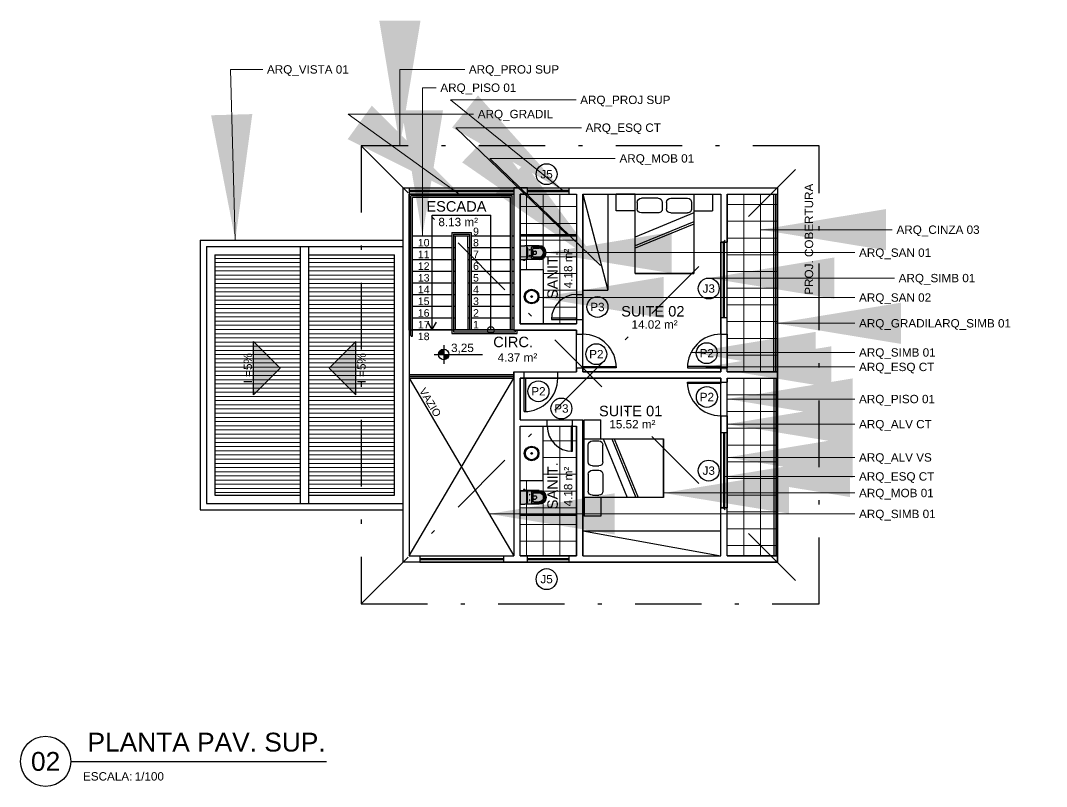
# Model space of a CAD drawing. Header units: metres. Extents: x 47789.1 to 47883.2, y 23415.6 to 23469.2.
# Drawn here: x 47789.1 to 47813.63, y 23415.6 to 23433.91 of the extents above; entities that cross this region are included whole.
import ezdxf
from ezdxf.enums import TextEntityAlignment as Align

# ---------------------------------------------------------------- set-up
doc = ezdxf.new("R2010")
doc.units = ezdxf.units.M
doc.header["$LTSCALE"] = 0.25
doc.linetypes.add('DASHDOT2', pattern=[12.7, 6.35, -3.175, 0, -3.175])
for name, color, linetype in [('0 @ 0.1', 7, 'Continuous'), ('ARQ_ALV CT', 4, 'Continuous'), ('ARQ_ALV VS', 2, 'Continuous'), ('ARQ_ESQ CT', 30, 'Continuous'), ('ARQ_GRADIL', 2, 'Continuous'), ('ARQ_METAL CT', 2, 'Continuous'), ('ARQ_MOB 01', 1, 'Continuous'), ('ARQ_PISO 01', 1, 'Continuous'), ('ARQ_PROJ SUP', 1, 'DASHDOT2'), ('ARQ_SAN 01', 1, 'Continuous'), ('ARQ_SAN 02', 2, 'Continuous'), ('ARQ_SIMB 01', 1, 'Continuous'), ('ARQ_SIMB 01 @ 0.1', 1, 'Continuous'), ('ARQ_TXT 01', 1, 'Continuous'), ('ARQ_VISTA 01', 1, 'Continuous'), ('LOUÇA', 2, 'Continuous'), ('SIMB_01', 1, 'Continuous'), ('SIMB_02', 2, 'Continuous'), ('SIMB_PREENCHIMENTO', 253, 'Continuous'), ('SIMB_TXT', 1, 'Continuous')]:
    doc.layers.add(name, color=color, linetype=linetype)
doc.layers.add('ARQ_0_AREAS', color=7, linetype='Continuous', true_color=0x5a1694, plot=False)
doc.layers.add('ARQ_0_AREAS @ 0.1', color=7, linetype='Continuous', true_color=0x5a1694, plot=False)
for name, color, linetype, lineweight in [('ARQ_CINZA 03', 252, 'Continuous', 9), ('ARQ_CINZA 04', 253, 'Continuous', 9), ('ARQ_CINZA 06', 255, 'Continuous', 9)]:
    doc.layers.add(name, color=color, linetype=linetype, lineweight=lineweight)
doc.layers.add('ARQ_COTA_AZUL', color=5, linetype='Continuous', lineweight=20, true_color=0x0000ff)
doc.styles.add('Annot_1.8mm', font='arial.ttf', dxfattribs={"height": 1.8})
doc.styles.add('Annot_2.0mm', font='arial.ttf', dxfattribs={"height": 2})
doc.styles.add('Annot_2.5mm', font='arial.ttf', dxfattribs={"height": 2.5})
doc.styles.add('cota', font='arial.ttf')
doc.styles.add('SIMB', font='arial.ttf')
doc.dimstyles.new('Info 01 - annot', dxfattribs={"dimtxt": 2, "dimasz": 3, "dimexe": 1, "dimexo": 1, "dimgap": 1, "dimtad": 1, "dimzin": 4, "dimtxsty": 'cota', "dimblk": 'DOTSMALL', "dimcen": 2, "dimdle": 1, "dimclrd": 256, "dimclre": 256, "dimclrt": 1, "dimazin": 2, "dimtfac": 0.09, "dimtix": 1, "dimtmove": 2, "dimatfit": 2, "dimfxl": 5, "dimfxlon": 1, "dimtolj": 1, "dimtzin": 4, "dimlwd": -1, "dimarcsym": 1})
pattern_1 = [(180, (95681.52085, 46854.32565), (-1e-17, -0.1), [])]
pattern_2 = [(270, (47802.39784, 23426.66282), (0.4, -2e-16), []), (0, (47802.39784, 23426.66282), (0, 0.4), [])]

# ---------------------------------------------------------------- blocks, each defined once
blk = doc.blocks.new('inclinacao')
at = {"layer": 'ARQ_CINZA 06'}
blk.add_hatch(color=256, dxfattribs=at).paths.add_polyline_path([(0, 0), (-6.36, -6.36), (6.36, -6.36)])
at = {"layer": 'SIMB_01'}
blk.add_lwpolyline([(0, 0), (-6.36, -6.36), (6.36, -6.36), (0, 0)], dxfattribs=at)
at = {"layer": 'SIMB_01', "style": 'Annot_2.0mm'}
blk.add_attdef('INCLINACAO', text='', height=2, dxfattribs=at).set_placement((0, -7.75), align=Align.MIDDLE_CENTER)
blk = doc.blocks.new('nivel_PB_A_D')
at = {"layer": 'SIMB_PREENCHIMENTO', "transparency": 33554587}
h = blk.add_hatch(color=256, dxfattribs=at)
h.dxf.hatch_style = 1
h.paths.add_polyline_path([(0, 1.25, 0.414214), (-1.25, 0), (0, 0)])
h.paths.add_polyline_path([(1.25, 0), (0, 0), (0, -1.25, 0.414214)])
at = {"layer": 'SIMB_01'}
for p, q in [((-2.25, 0), (9.25, 0)), ((0, 2.25), (0, -2.25))]:
    blk.add_line(p, q, dxfattribs=at)
blk.add_circle((0, 0), 1.25, dxfattribs=at)
at = {"layer": 'SIMB_TXT', "style": 'SIMB'}
blk.add_attdef('00,00', (1.76, 0.58), '', height=2, dxfattribs=at)
blk = doc.blocks.new('VASO_BELL')
at = {"true_color": 0xffffff}
h = blk.add_hatch(color=7, dxfattribs=at)
h.dxf.hatch_style = 1
edge = h.paths.add_edge_path()
edge.add_line((0, 0), (0.37, 0))
edge.add_line((0.37, 0), (0.37, -0.126))
edge.add_line((0.37, -0.126), (0.37, -0.505))
edge.add_arc((0.185, -0.505), 0.185, 180, 360, ccw=False)
edge.add_line((0, -0.505), (0, -0.126))
edge.add_line((0, -0.126), (0, 0))
h = blk.add_hatch(color=7, dxfattribs=at)
h.dxf.hatch_style = 1
h.paths.add_polyline_path([(-0.007, -0.086), (-0.022, -0.086), (-0.022, -0.121), (-0.007, -0.121)])
h = blk.add_hatch(color=7, dxfattribs=at)
h.dxf.hatch_style = 1
h.paths.add_polyline_path([(0, -0.089), (-0.007, -0.089), (-0.007, -0.117), (0, -0.117)])
at = {"layer": 'ARQ_SAN 01'}
for p, q in [((0.056, -0.361), (0.056, -0.505)), ((0.062, -0.361), (0.062, -0.505)), ((0.082, -0.336), (0.288, -0.336)), ((0.082, -0.342), (0.288, -0.342)), ((0.141, -0.353), (0.141, -0.406)), ((0.229, -0.353), (0.229, -0.406)), ((0.308, -0.361), (0.308, -0.505)), ((0.314, -0.361), (0.314, -0.505))]:
    blk.add_line(p, q, dxfattribs=at)
for centre in [(0.11, -0.255), (0.26, -0.255)]:
    blk.add_circle(centre, 0.0075, dxfattribs=at)
for centre, radius, start, end in [((0.185, -0.505), 0.129, 179.7773, 0.2227), ((0.082, -0.361), 0.025, 90, 180), ((0.082, -0.361), 0.019, 90, 180), ((0.185, -0.499), 0.123, 182.6006, 357.3994), ((0.191, -0.592), 0.244, 91.4264, 101.8331), ((0.168, -0.406), 0.027, 180, 229.1678), ((0.185, -0.386), 0.053, 229.1678, 310.8322), ((0.179, -0.592), 0.244, 78.1669, 88.5736), ((0.202, -0.406), 0.027, 310.8322, 0), ((0.288, -0.361), 0.025, 0, 90), ((0.288, -0.361), 0.019, 0, 90)]:
    blk.add_arc(centre, radius, start, end, dxfattribs=at)
at = {"layer": 'ARQ_SAN 02'}
for p, q in [((0, 0), (0, -0.126)), ((0, 0), (0.37, 0)), ((0.37, 0), (0.37, -0.126)), ((-0.022, -0.086), (-0.007, -0.086)), ((-0.022, -0.121), (-0.022, -0.086)), ((-0.022, -0.121), (-0.007, -0.121)), ((-0.007, -0.121), (-0.007, -0.086)), ((0, -0.089), (-0.007, -0.089)), ((0, -0.117), (-0.007, -0.117)), ((0, -0.505), (0, -0.126)), ((0.301, -0.195), (0.069, -0.195)), ((0.37, -0.505), (0.37, -0.126)), ((0.026, -0.331), (0.026, -0.505)), ((0.051, -0.306), (0.319, -0.306)), ((0.344, -0.331), (0.344, -0.505))]:
    blk.add_line(p, q, dxfattribs=at)
for centre, radius, start, end in [((0.069, -0.126), 0.069, 180, 270), ((0.301, -0.126), 0.069, 270, 0), ((0.185, -0.505), 0.185, 180, 0), ((0.051, -0.331), 0.025, 90, 180), ((0.185, -0.505), 0.159, 180, 0), ((0.319, -0.331), 0.025, 0, 90)]:
    blk.add_arc(centre, radius, start, end, dxfattribs=at)
blk = doc.blocks.new('*U25')
at = {"layer": 'SIMB_02'}
blk.add_line((6, 0), (67.14, 0), dxfattribs=at)
blk.add_circle((0, 0), 6, dxfattribs=at)
at = {"layer": 'SIMB_TXT', "style": 'SIMB'}
blk.add_text('ESCALA:', height=2, dxfattribs=at).set_placement((8.94, -4.58))
blk.add_attdef('TITULO_DO_DESENHO', text='', height=4.5, dxfattribs=at).set_placement((10.02, 1), align=Align.BOTTOM_LEFT)
blk.add_attdef('NUM', text='', height=4.5, dxfattribs=at).set_placement((0, 0), align=Align.MIDDLE_CENTER)
blk.add_attdef('ESCALA', (21.3, -4.58), '', height=2, dxfattribs=at)
blk = doc.blocks.new('*U24')
at = {"layer": 'SIMB_02'}
blk.add_circle((0, 0), 2.5, dxfattribs=at)
at = {"layer": 'SIMB_TXT', "style": 'SIMB'}
blk.add_attdef('CDESQ', text='', height=2, dxfattribs=at).set_placement((0, 0), align=Align.MIDDLE_CENTER)
blk = doc.blocks.new('CAMA 180')
at = {"layer": 'ARQ_MOB 01'}
for p, q in [((0.4, 1.15), (0, 1.15)), ((0, 0.7), (0, 1.15)), ((0.4, 0.7), (0.4, 1.15)), ((1.9, 0.7), (0, 0.7)), ((0, 0.7), (0, -0.7)), ((0.1, 0.15), (0.1, 0.55)), ((0.2, 0.65), (0.35, 0.65)), ((0.45, 0.15), (0.45, 0.55)), ((0.452, -0.7), (1.026, 0.7)), ((0.665, -0.7), (1.239, 0.7)), ((0.718, -0.7), (1.292, 0.7)), ((1.9, -0.7), (1.9, 0.7)), ((1.9, 0.7), (1.9, -0.7)), ((0.2, 0.05), (0.35, 0.05)), ((0.1, -0.15), (0.1, -0.55)), ((0.2, -0.05), (0.35, -0.05)), ((0.45, -0.15), (0.45, -0.55)), ((0, -0.7), (1.9, -0.7)), ((0, -0.7), (0, -1.15)), ((0.2, -0.65), (0.35, -0.65)), ((0.4, -0.7), (0.4, -1.15)), ((0, -1.15), (0.4, -1.15))]:
    blk.add_line(p, q, dxfattribs=at)
for centre, start, end in [((0.2, 0.55), 90, 180), ((0.35, 0.55), 0, 90), ((0.2, 0.15), 180, 270), ((0.35, 0.15), 270, 0), ((0.2, -0.15), 90, 180), ((0.35, -0.15), 0, 90), ((0.2, -0.55), 180, 270), ((0.35, -0.55), 270, 0)]:
    blk.add_arc(centre, 0.1, start, end, dxfattribs=at)
blk = doc.blocks.new('_DotSmall')
at = {"color": 0, "linetype": 'ByBlock', "const_width": 0.5}
blk.add_lwpolyline([(-0.0625, 0, 1), (0.0625, 0, 1)], format="xyb", close=True, dxfattribs=at)

msp = doc.modelspace()

# ---------------------------------------------------------------- hatches: boundary and pattern name
at = {"layer": 'ARQ_CINZA 03'}
h = msp.add_hatch(dxfattribs=at)
h.set_pattern_fill('_USER', color=256, scale=0.4, angle=270, double=1, pattern_type=0)
h.set_pattern_definition(pattern_2)
h.paths.add_polyline_path([(47801.598, 23427.963), (47801.598, 23426.663), (47802.398, 23426.663), (47802.398, 23429.763), (47801.048, 23429.763), (47801.048, 23427.963)])
h = msp.add_hatch(dxfattribs=at)
h.set_pattern_fill('_USER', color=256, scale=0.4, angle=270, double=1, pattern_type=0)
h.set_pattern_definition([(270, (47805.99784, 23425.51282), (0.4, -7e-17), []), (0, (47805.99784, 23425.51282), (0, 0.4), [])])
h.paths.add_polyline_path([(47805.998, 23429.763), (47807.198, 23429.763), (47807.198, 23425.513), (47805.998, 23425.513)])
h = msp.add_hatch(dxfattribs=at)
h.set_pattern_fill('_USER', color=256, scale=0.4, angle=270, double=1, pattern_type=0)
h.set_pattern_definition([(270, (47805.99784, 23425.36282), (0.4, -7e-17), []), (0, (47805.99784, 23425.36282), (0, 0.4), [])])
h.paths.add_polyline_path([(47805.998, 23425.363), (47807.198, 23425.363), (47807.198, 23421.113), (47805.998, 23421.113)])
h = msp.add_hatch(dxfattribs=at)
h.set_pattern_fill('_USER', color=256, scale=0.4, angle=270, double=1, pattern_type=0)
h.set_pattern_definition(pattern_2)
h.paths.add_polyline_path([(47801.598, 23422.913), (47801.598, 23424.213), (47802.398, 23424.213), (47802.398, 23421.113), (47801.048, 23421.113), (47801.048, 23422.913)])
at = {"layer": 'ARQ_CINZA 04'}
h = msp.add_hatch(dxfattribs=at)
h.set_pattern_fill('_USER', color=256, scale=0.1, angle=180, pattern_type=0)
h.set_pattern_definition(pattern_1)
h.paths.add_polyline_path([(47795.798, 23428.313), (47793.748, 23428.313), (47793.748, 23422.563), (47795.798, 23422.563)])
h = msp.add_hatch(dxfattribs=at)
h.set_pattern_fill('_USER', color=256, scale=0.1, angle=180, pattern_type=0)
h.set_pattern_definition(pattern_1)
h.paths.add_polyline_path([(47795.998, 23422.563), (47798.048, 23422.563), (47798.048, 23428.313), (47795.998, 23428.313)])

# ---------------------------------------------------------------- linework, layer by layer
at = {"layer": 'ARQ_0_AREAS'}
for points in [[(47798.248, 23429.913), (47807.198, 23429.913), (47807.198, 23420.963), (47798.248, 23420.963)], [(47798.248, 23429.913), (47807.198, 23429.913), (47807.198, 23420.963), (47798.248, 23420.963)], [(47798.398, 23429.763), (47800.898, 23429.763), (47800.898, 23426.513), (47798.398, 23426.513)], [(47801.048, 23429.763), (47802.398, 23429.763), (47802.398, 23426.663), (47801.048, 23426.663)], [(47801.048, 23429.763), (47802.398, 23429.763), (47802.398, 23426.663), (47801.048, 23426.663)], [(47802.548, 23429.763), (47805.848, 23429.763), (47805.848, 23425.513), (47802.548, 23425.513)], [(47805.998, 23429.763), (47807.198, 23429.763), (47807.198, 23425.513), (47805.998, 23425.513)], [(47798.398, 23425.363), (47800.898, 23425.363), (47800.898, 23425.513), (47802.398, 23425.513), (47802.398, 23426.513), (47798.398, 23426.513)], [(47801.048, 23425.363), (47801.048, 23424.363), (47802.548, 23424.363), (47802.548, 23421.113), (47805.848, 23421.113), (47805.848, 23425.363)], [(47805.998, 23425.363), (47807.198, 23425.363), (47807.198, 23421.113), (47805.998, 23421.113)], [(47801.048, 23424.213), (47802.398, 23424.213), (47802.398, 23421.113), (47801.048, 23421.113)], [(47801.048, 23424.213), (47802.398, 23424.213), (47802.398, 23421.113), (47801.048, 23421.113)]]:
    msp.add_lwpolyline(points, close=True, dxfattribs=at)
at = {"layer": 'ARQ_ALV CT'}
for p, q in [((47798.248, 23420.963), (47798.248, 23429.913)), ((47798.248, 23429.913), (47798.398, 23429.913)), ((47798.398, 23429.913), (47798.398, 23421.113)), ((47800.898, 23429.913), (47800.898, 23426.513)), ((47801.223, 23429.913), (47800.898, 23429.913)), ((47801.223, 23429.763), (47801.048, 23429.763)), ((47801.048, 23429.763), (47801.048, 23426.663)), ((47801.223, 23429.913), (47802.223, 23429.913)), ((47801.223, 23429.763), (47802.223, 23429.763)), ((47802.223, 23429.913), (47807.198, 23429.913)), ((47802.223, 23429.763), (47802.398, 23429.763)), ((47802.398, 23429.763), (47802.398, 23427.363)), ((47802.548, 23429.763), (47802.548, 23427.363)), ((47802.548, 23429.763), (47805.848, 23429.763)), ((47805.848, 23429.763), (47805.848, 23428.613)), ((47805.998, 23429.763), (47805.998, 23428.613)), ((47805.998, 23429.763), (47807.198, 23429.763)), ((47807.198, 23429.913), (47807.198, 23429.763)), ((47805.998, 23428.613), (47805.848, 23428.613)), ((47805.848, 23428.613), (47805.998, 23428.613)), ((47802.398, 23427.363), (47802.548, 23427.363)), ((47802.398, 23426.763), (47802.548, 23426.763)), ((47802.398, 23426.763), (47802.398, 23426.663)), ((47802.548, 23426.763), (47802.548, 23426.413)), ((47805.848, 23426.813), (47805.998, 23426.813)), ((47805.848, 23426.413), (47805.848, 23426.813)), ((47805.998, 23426.413), (47805.998, 23426.813)), ((47800.898, 23426.513), (47801.048, 23426.513)), ((47801.048, 23426.663), (47802.398, 23426.663)), ((47801.048, 23426.513), (47802.398, 23426.513)), ((47802.398, 23426.513), (47802.398, 23426.413)), ((47802.398, 23426.413), (47802.548, 23426.413)), ((47805.848, 23426.413), (47805.998, 23426.413)), ((47800.898, 23425.513), (47801.148, 23425.513)), ((47800.898, 23425.513), (47800.898, 23421.113)), ((47801.148, 23425.363), (47801.148, 23425.513)), ((47801.948, 23425.513), (47802.398, 23425.513)), ((47801.948, 23425.363), (47801.948, 23425.513)), ((47802.398, 23425.613), (47802.548, 23425.613)), ((47802.398, 23425.613), (47802.398, 23425.513)), ((47802.548, 23425.613), (47802.548, 23425.513)), ((47802.548, 23425.513), (47805.848, 23425.513)), ((47805.848, 23425.513), (47805.848, 23425.613)), ((47805.848, 23425.613), (47805.998, 23425.613)), ((47805.998, 23425.513), (47805.998, 23425.613)), ((47805.998, 23425.513), (47807.198, 23425.513)), ((47807.198, 23425.363), (47807.198, 23425.513)), ((47801.048, 23425.363), (47801.148, 23425.363)), ((47801.048, 23424.363), (47801.048, 23425.363)), ((47801.948, 23425.363), (47805.848, 23425.363)), ((47805.848, 23425.363), (47805.848, 23425.263)), ((47805.998, 23425.363), (47805.998, 23425.263)), ((47805.998, 23425.363), (47807.198, 23425.363)), ((47805.848, 23425.263), (47805.998, 23425.263)), ((47801.048, 23424.363), (47801.698, 23424.363)), ((47801.698, 23424.213), (47801.698, 23424.363)), ((47802.298, 23424.363), (47802.548, 23424.363)), ((47802.298, 23424.213), (47802.298, 23424.363)), ((47802.548, 23421.113), (47802.548, 23424.363)), ((47805.848, 23424.463), (47805.848, 23424.063)), ((47805.848, 23424.463), (47805.998, 23424.463)), ((47805.998, 23424.463), (47805.998, 23424.063)), ((47801.048, 23421.113), (47801.048, 23424.213)), ((47801.048, 23424.213), (47801.698, 23424.213)), ((47802.298, 23424.213), (47802.398, 23424.213)), ((47802.398, 23421.113), (47802.398, 23424.213)), ((47805.848, 23424.063), (47805.998, 23424.063)), ((47805.998, 23422.263), (47805.848, 23422.263)), ((47805.848, 23422.263), (47805.998, 23422.263)), ((47805.848, 23421.113), (47805.848, 23422.263)), ((47805.998, 23421.113), (47805.998, 23422.263)), ((47798.398, 23421.113), (47798.648, 23421.113)), ((47798.648, 23421.113), (47798.648, 23420.963)), ((47800.648, 23421.113), (47800.648, 23420.963)), ((47800.648, 23421.113), (47800.898, 23421.113)), ((47801.048, 23421.113), (47801.223, 23421.113)), ((47801.223, 23421.113), (47802.223, 23421.113)), ((47802.223, 23421.113), (47802.398, 23421.113)), ((47802.548, 23421.113), (47805.848, 23421.113)), ((47805.998, 23421.113), (47807.198, 23421.113)), ((47807.198, 23420.963), (47807.198, 23421.113)), ((47798.648, 23420.963), (47798.248, 23420.963)), ((47800.648, 23420.963), (47801.223, 23420.963)), ((47801.223, 23420.963), (47802.223, 23420.963)), ((47802.223, 23420.963), (47807.198, 23420.963))]:
    msp.add_line(p, q, dxfattribs=at)
at = {"layer": 'ARQ_ALV VS'}
for p, q in [((47805.848, 23426.813), (47805.848, 23428.613)), ((47805.998, 23426.813), (47805.998, 23428.613)), ((47805.848, 23424.063), (47805.848, 23422.263)), ((47805.998, 23424.063), (47805.998, 23422.263))]:
    msp.add_line(p, q, dxfattribs=at)
at = {"layer": 'ARQ_ESQ CT'}
for p, q in [((47798.398, 23429.853), (47800.898, 23429.853)), ((47798.398, 23429.823), (47800.898, 23429.823)), ((47801.048, 23428.793), (47802.398, 23428.793)), ((47801.048, 23428.763), (47802.398, 23428.763)), ((47805.908, 23426.813), (47805.908, 23428.613)), ((47805.938, 23426.813), (47805.938, 23428.613)), ((47805.908, 23424.063), (47805.908, 23422.263)), ((47805.938, 23424.063), (47805.938, 23422.263)), ((47801.048, 23422.113), (47802.398, 23422.113)), ((47801.048, 23422.083), (47802.398, 23422.083)), ((47798.648, 23421.053), (47800.648, 23421.053)), ((47798.648, 23421.023), (47800.648, 23421.023))]:
    msp.add_line(p, q, dxfattribs=at)
for points in [[(47802.398, 23426.763), (47802.398, 23426.793), (47801.798, 23426.793), (47801.798, 23426.763)], [(47802.548, 23425.613), (47802.548, 23425.643), (47803.348, 23425.643), (47803.348, 23425.613)], [(47805.848, 23425.613), (47805.848, 23425.643), (47805.048, 23425.643), (47805.048, 23425.613)], [(47801.148, 23425.363), (47801.178, 23425.363), (47801.178, 23424.563), (47801.148, 23424.563)], [(47805.848, 23425.263), (47805.848, 23425.233), (47805.048, 23425.233), (47805.048, 23425.263)], [(47802.298, 23424.213), (47802.268, 23424.213), (47802.268, 23423.613), (47802.298, 23423.613)]]:
    msp.add_lwpolyline(points, close=True, dxfattribs=at)
at = {"layer": 'ARQ_GRADIL'}
for p, q in [((47800.858, 23429.723), (47798.438, 23429.723)), ((47798.438, 23426.383), (47798.438, 23429.723)), ((47800.818, 23429.683), (47798.478, 23429.683)), ((47798.478, 23426.383), (47798.478, 23429.683)), ((47800.818, 23426.523), (47800.818, 23429.683)), ((47800.858, 23426.523), (47800.858, 23429.723)), ((47807.118, 23425.513), (47807.118, 23429.763)), ((47807.158, 23425.513), (47807.158, 23429.763)), ((47799.418, 23428.843), (47799.878, 23428.843)), ((47799.418, 23428.843), (47799.418, 23426.433)), ((47799.458, 23428.803), (47799.838, 23428.803)), ((47799.458, 23428.803), (47799.458, 23426.473)), ((47799.838, 23428.803), (47799.838, 23426.523)), ((47799.878, 23428.843), (47799.878, 23426.523)), ((47800.938, 23426.473), (47800.938, 23426.513)), ((47800.978, 23426.433), (47800.978, 23426.513)), ((47799.418, 23426.433), (47800.978, 23426.433)), ((47799.458, 23426.473), (47800.938, 23426.473)), ((47800.898, 23425.443), (47798.398, 23425.443)), ((47800.898, 23425.403), (47798.398, 23425.403)), ((47807.118, 23425.363), (47807.118, 23421.113)), ((47807.158, 23425.363), (47807.158, 23421.113))]:
    msp.add_line(p, q, dxfattribs=at)
msp.add_arc((47798.458, 23426.383), 0.02, 180, 0, dxfattribs=at)
at = {"layer": 'ARQ_MOB 01', "linetype": 'Continuous'}
for p, q in [((47802.548, 23429.763), (47803.148, 23427.463)), ((47803.148, 23429.763), (47803.148, 23427.463)), ((47802.548, 23427.463), (47803.148, 23427.463)), ((47802.548, 23421.713), (47805.848, 23421.713)), ((47802.548, 23421.713), (47805.848, 23421.113))]:
    msp.add_line(p, q, dxfattribs=at)
at = {"layer": 'ARQ_PISO 01'}
for p, q in [((47798.398, 23429.913), (47800.898, 23429.913)), ((47800.898, 23429.763), (47798.398, 23429.763)), ((47807.198, 23425.513), (47807.198, 23429.763)), ((47798.398, 23428.763), (47798.438, 23428.763)), ((47798.478, 23428.763), (47799.418, 23428.763)), ((47799.458, 23428.763), (47799.838, 23428.763)), ((47799.498, 23428.763), (47799.498, 23426.523)), ((47799.798, 23428.483), (47799.798, 23428.763)), ((47799.878, 23428.763), (47800.818, 23428.763)), ((47800.858, 23428.763), (47800.898, 23428.763)), ((47798.398, 23428.483), (47798.438, 23428.483)), ((47798.478, 23428.483), (47799.418, 23428.483)), ((47799.458, 23428.483), (47799.498, 23428.483)), ((47799.798, 23428.483), (47799.798, 23426.523)), ((47799.798, 23428.483), (47799.838, 23428.483)), ((47799.878, 23428.483), (47800.818, 23428.483)), ((47800.858, 23428.483), (47800.898, 23428.483)), ((47798.398, 23428.203), (47798.438, 23428.203)), ((47798.478, 23428.203), (47799.418, 23428.203)), ((47799.458, 23428.203), (47799.498, 23428.203)), ((47799.798, 23428.203), (47799.838, 23428.203)), ((47799.878, 23428.203), (47800.818, 23428.203)), ((47800.858, 23428.203), (47800.898, 23428.203)), ((47798.398, 23427.923), (47798.438, 23427.923)), ((47798.478, 23427.923), (47799.418, 23427.923)), ((47799.458, 23427.923), (47799.498, 23427.923)), ((47799.798, 23427.923), (47799.838, 23427.923)), ((47799.878, 23427.923), (47800.818, 23427.923)), ((47800.858, 23427.923), (47800.898, 23427.923)), ((47798.398, 23427.643), (47798.438, 23427.643)), ((47798.478, 23427.643), (47799.418, 23427.643)), ((47799.458, 23427.643), (47799.498, 23427.643)), ((47799.798, 23427.643), (47799.838, 23427.643)), ((47799.878, 23427.643), (47800.818, 23427.643)), ((47800.858, 23427.643), (47800.898, 23427.643)), ((47798.398, 23427.363), (47798.438, 23427.363)), ((47798.478, 23427.363), (47799.418, 23427.363)), ((47799.458, 23427.363), (47799.498, 23427.363)), ((47799.798, 23427.363), (47799.838, 23427.363)), ((47799.878, 23427.363), (47800.818, 23427.363)), ((47800.858, 23427.363), (47800.898, 23427.363)), ((47802.398, 23427.363), (47802.398, 23426.763)), ((47802.548, 23427.363), (47802.548, 23426.763)), ((47798.398, 23427.083), (47798.438, 23427.083)), ((47798.478, 23427.083), (47799.418, 23427.083)), ((47799.458, 23427.083), (47799.498, 23427.083)), ((47799.798, 23427.083), (47799.838, 23427.083)), ((47799.878, 23427.083), (47800.818, 23427.083)), ((47800.858, 23427.083), (47800.898, 23427.083)), ((47798.398, 23426.803), (47798.438, 23426.803)), ((47798.478, 23426.803), (47799.418, 23426.803)), ((47799.458, 23426.803), (47799.498, 23426.803)), ((47799.798, 23426.803), (47799.838, 23426.803)), ((47799.878, 23426.803), (47800.818, 23426.803)), ((47800.858, 23426.803), (47800.898, 23426.803)), ((47798.398, 23426.523), (47798.438, 23426.523)), ((47798.478, 23426.523), (47799.418, 23426.523)), ((47799.458, 23426.523), (47800.898, 23426.523)), ((47802.398, 23425.613), (47802.398, 23426.413)), ((47802.548, 23425.613), (47802.548, 23426.413)), ((47805.848, 23426.413), (47805.848, 23425.613)), ((47805.998, 23426.413), (47805.998, 23425.613)), ((47801.148, 23425.513), (47801.948, 23425.513)), ((47800.898, 23425.363), (47798.398, 23425.363)), ((47801.148, 23425.363), (47801.948, 23425.363)), ((47807.198, 23421.113), (47807.198, 23425.363)), ((47805.848, 23424.463), (47805.848, 23425.263)), ((47805.998, 23424.463), (47805.998, 23425.263)), ((47801.698, 23424.363), (47802.298, 23424.363)), ((47801.698, 23424.213), (47802.298, 23424.213)), ((47798.648, 23421.113), (47800.648, 23421.113)), ((47798.648, 23420.963), (47800.648, 23420.963))]:
    msp.add_line(p, q, dxfattribs=at)
at = {"layer": 'ARQ_PROJ SUP'}
for p, q in [((47797.248, 23419.963), (47808.198, 23430.913)), ((47797.248, 23430.913), (47808.198, 23419.963)), ((47801.223, 23429.763), (47801.223, 23429.913)), ((47801.223, 23429.853), (47802.223, 23429.853)), ((47801.223, 23429.823), (47802.223, 23429.823)), ((47802.223, 23429.763), (47802.223, 23429.913)), ((47801.223, 23420.963), (47801.223, 23421.113)), ((47802.223, 23420.963), (47802.223, 23421.113)), ((47801.223, 23421.053), (47802.223, 23421.053)), ((47801.223, 23421.023), (47802.223, 23421.023))]:
    msp.add_line(p, q, dxfattribs=at)
msp.add_lwpolyline([(47797.248, 23419.963), (47808.198, 23419.963), (47808.198, 23430.913), (47797.248, 23430.913)], close=True, dxfattribs=at)
at = {"layer": 'ARQ_SAN 02'}
for p, q in [((47801.048, 23427.963), (47801.598, 23427.963)), ((47801.598, 23427.963), (47801.598, 23426.663)), ((47801.598, 23422.913), (47801.598, 23424.213)), ((47801.048, 23422.913), (47801.598, 23422.913))]:
    msp.add_line(p, q, dxfattribs=at)
for centre, radius in [((47801.323, 23427.313), 0.175), ((47801.323, 23427.313), 0.15), ((47801.323, 23427.313), 0.02), ((47801.323, 23423.563), 0.175), ((47801.323, 23423.563), 0.15), ((47801.323, 23423.563), 0.02)]:
    msp.add_circle(centre, radius, dxfattribs=at)
at = {"layer": 'ARQ_SIMB 01'}
for p, q in [((47798.948, 23429.263), (47800.348, 23429.263)), ((47798.948, 23426.513), (47798.948, 23429.263)), ((47800.348, 23426.513), (47800.348, 23429.263)), ((47798.948, 23426.523), (47798.845, 23426.703)), ((47798.948, 23426.523), (47799.05, 23426.703)), ((47798.398, 23421.113), (47800.898, 23425.363)), ((47798.398, 23425.363), (47800.898, 23421.113))]:
    msp.add_line(p, q, dxfattribs=at)
msp.add_circle((47800.348, 23426.513), 0.0819, dxfattribs=at)
for centre, radius, start, end in [((47802.398, 23426.763), 0.6, 90, 180), ((47802.548, 23425.613), 0.8, 0, 90), ((47805.848, 23425.613), 0.8, 90, 180), ((47801.148, 23425.363), 0.8, 270, 0), ((47805.848, 23425.263), 0.8, 180, 270), ((47802.298, 23424.213), 0.6, 180, 270)]:
    msp.add_arc(centre, radius, start, end, dxfattribs=at)
at = {"layer": 'ARQ_VISTA 01'}
for p, q in [((47793.398, 23428.663), (47793.398, 23422.213)), ((47793.398, 23428.663), (47798.248, 23428.663)), ((47793.548, 23428.513), (47793.548, 23422.363)), ((47793.548, 23428.513), (47798.248, 23428.513)), ((47795.798, 23422.363), (47795.798, 23428.513)), ((47795.998, 23422.363), (47795.998, 23428.513)), ((47793.748, 23428.313), (47793.748, 23422.563)), ((47793.748, 23428.313), (47795.798, 23428.313)), ((47795.998, 23428.313), (47798.048, 23428.313)), ((47798.048, 23422.563), (47798.048, 23428.313)), ((47793.548, 23422.363), (47798.248, 23422.363)), ((47793.748, 23422.563), (47795.798, 23422.563)), ((47795.998, 23422.563), (47798.048, 23422.563)), ((47793.398, 23422.213), (47798.248, 23422.213))]:
    msp.add_line(p, q, dxfattribs=at)

# ---------------------------------------------------------------- block references
at = {"layer": '0 @ 0.1', "xscale": 0.1, "yscale": 0.1, "zscale": 0.1}
msp.add_blockref('*U25', (47789.703, 23416.2), dxfattribs=at).add_auto_attribs({'TITULO_DO_DESENHO': 'PLANTA PAV. SUP.', 'NUM': '02', 'ESCALA': '1/100'})
at = {"layer": 'ARQ_0_AREAS @ 0.1', "xscale": 0.1, "yscale": 0.1, "zscale": 0.1}
msp.add_blockref('nivel_PB_A_D', (47799.221, 23425.929), dxfattribs=at).add_auto_attribs({'00,00': '3,25'})
at = {"layer": 'ARQ_MOB 01', "linetype": 'Continuous', "xscale": -1}
for p, rotation in [((47804.498, 23429.763), 89.99999999999984), ((47802.578, 23423.213), 180)]:
    msp.add_blockref('CAMA 180', p, dxfattribs=dict(at, rotation=rotation))
at = {"layer": 'ARQ_SAN 01', "xscale": 0.900000000000091, "yscale": 0.900000000000091, "zscale": 0.900000000000091, "rotation": 89.99999999999999}
msp.add_blockref('VASO_BELL', (47801.048, 23428.196), dxfattribs=at)
at = {"layer": 'ARQ_SIMB 01 @ 0.1', "xscale": 0.1, "yscale": 0.1, "zscale": 0.1}
for p, values in [((47801.681, 23430.239), {'CDESQ': 'J5'}), ((47805.558, 23427.505), {'CDESQ': 'J3'}), ((47802.897, 23427.064), {'CDESQ': 'P3'}), ((47802.87, 23425.936), {'CDESQ': 'P2'}), ((47805.509, 23425.959), {'CDESQ': 'P2'}), ((47801.486, 23425.048), {'CDESQ': 'P2'}), ((47805.514, 23424.912), {'CDESQ': 'P2'}), ((47802.035, 23424.637), {'CDESQ': 'P3'}), ((47805.558, 23423.152), {'CDESQ': 'J3'}), ((47801.681, 23420.558), {'CDESQ': 'J5'})]:
    msp.add_blockref('*U24', p, dxfattribs=at).add_auto_attribs(values)
at = {"layer": 'ARQ_SIMB 01 @ 0.1'}
ref = msp.add_blockref('inclinacao', (47795.313, 23425.6), dxfattribs=dict(at, xscale=-0.1, yscale=0.1, zscale=0.1, rotation=270))
ref.add_attrib('INCLINACAO', 'I =5%', dxfattribs={"layer": 'SIMB_01', "height": 0.2, "rotation": 90, "style": 'Annot_2.0mm'}).set_placement((47794.538, 23425.6), align=Align.MIDDLE_CENTER)
at = {"layer": 'ARQ_SIMB 01 @ 0.1', "xscale": 0.1, "yscale": 0.1, "zscale": 0.1, "rotation": 89.99999999999999}
msp.add_blockref('inclinacao', (47796.481, 23425.6), dxfattribs=at).add_auto_attribs({'INCLINACAO': 'I =5%'})
at = {"layer": 'LOUÇA', "xscale": -0.900000000000091, "yscale": 0.900000000000091, "zscale": 0.900000000000091, "rotation": 89.99999999999984}
msp.add_blockref('VASO_BELL', (47801.048, 23422.679), dxfattribs=at)

# ---------------------------------------------------------------- texts
at = {"layer": 'ARQ_COTA_AZUL', "color": 1, "char_height": 0.2, "attachment_point": 1, "style": 'cota'}
for s, insert in [('ARQ_VISTA 01', (47794.995, 23432.844)), ('ARQ_PROJ SUP', (47799.823, 23432.844)), ('ARQ_PROJ SUP', (47802.485, 23432.116)), ('ARQ_GRADIL', (47800.036, 23431.777)), ('ARQ_ESQ CT', (47802.613, 23431.451)), ('ARQ_MOB 01', (47803.424, 23430.716)), ('ARQ_CINZA 03', (47810.047, 23429.012)), ('ARQ_SAN 01', (47809.151, 23428.463)), ('ARQ_SIMB 01', (47810.099, 23427.855)), ('ARQ_SAN 02', (47809.151, 23427.39)), ('\\A1;ARQ_GRADILARQ_SIMB 01', (47809.151, 23426.774)), ('\\A1;ARQ_SIMB 01', (47809.151, 23426.077)), ('\\A1;ARQ_ESQ CT', (47809.151, 23425.731)), ('\\A1;ARQ_PISO 01', (47809.151, 23424.963)), ('\\A1;ARQ_ALV CT', (47809.151, 23424.363)), ('\\A1;ARQ_ALV VS', (47809.151, 23423.567)), ('\\A1;ARQ_ESQ CT', (47809.151, 23423.113)), ('\\A1;ARQ_MOB 01', (47809.151, 23422.717)), ('ARQ_SIMB 01', (47809.151, 23422.217))]:
    msp.add_mtext(s, dxfattribs=dict(at, insert=insert))
at = {"layer": 'ARQ_METAL CT', "color": 1, "insert": (47799.141, 23432.407), "char_height": 0.2, "attachment_point": 1, "style": 'cota'}
msp.add_mtext('ARQ_PISO 01', dxfattribs=at)
at = {"layer": 'ARQ_TXT 01', "attachment_point": 1}
for s, width, gutter_width, insert, char_height, rotation, style in [('PROJ. COBERTURA', 3.02196, 1, (47807.854, 23427.357), 0.2, 90, 'Annot_2.0mm'), ('SANIT.', 2.41083, 1.5, (47801.699, 23427.252), 0.25, 90, 'Annot_2.5mm'), ('4.18 m²', 1.1094, 1, (47802.096, 23427.512), 0.2, 90, 'Annot_2.0mm'), ('VAZIO', 0.56914, 0.9, (47798.781, 23425.153), 0.18, 301.0652, 'Annot_1.8mm'), ('SANIT.', 2.41083, 1.5, (47801.699, 23422.228), 0.25, 90, 'Annot_2.5mm'), ('4.18 m²', 1.1094, 1, (47802.096, 23422.297), 0.2, 90, 'Annot_2.0mm')]:
    msp.add_mtext_dynamic_manual_height_columns(s, width=width, gutter_width=gutter_width, heights=[0], dxfattribs=dict(at, insert=insert, char_height=char_height, rotation=rotation, style=style))
for s, width, gutter_width, heights, insert, char_height, style in [('ESCADA', 2.41083, 1.5, [0], (47798.807, 23429.594), 0.25, 'Annot_2.5mm'), ('8.13 m²', 1.1094, 1, [0], (47799.094, 23429.196), 0.2, 'Annot_2.0mm'), ('9', 1.02, 0.9, [0], (47799.923, 23428.96), 0.18, 'Annot_1.8mm'), ('10', 1.02, 0.9, [0], (47798.603, 23428.691), 0.18, 'Annot_1.8mm'), ('8', 1.02, 0.9, [0], (47799.923, 23428.691), 0.18, 'Annot_1.8mm'), ('11', 1.02, 0.9, [0], (47798.603, 23428.411), 0.18, 'Annot_1.8mm'), ('7', 1.02, 0.9, [0], (47799.923, 23428.411), 0.18, 'Annot_1.8mm'), ('12', 1.02, 0.9, [0], (47798.603, 23428.131), 0.18, 'Annot_1.8mm'), ('6', 1.02, 0.9, [0], (47799.923, 23428.131), 0.18, 'Annot_1.8mm'), ('13', 1.02, 0.9, [0], (47798.603, 23427.851), 0.18, 'Annot_1.8mm'), ('5', 1.02, 0.9, [0], (47799.923, 23427.851), 0.18, 'Annot_1.8mm'), ('14', 1.02, 0.9, [0], (47798.603, 23427.571), 0.18, 'Annot_1.8mm'), ('4', 1.02, 0.9, [0], (47799.923, 23427.571), 0.18, 'Annot_1.8mm'), ('15', 1.02, 0.9, [0], (47798.603, 23427.291), 0.18, 'Annot_1.8mm'), ('3', 1.02, 0.9, [0], (47799.923, 23427.291), 0.18, 'Annot_1.8mm'), ('16', 1.02, 0.9, [0], (47798.603, 23427.011), 0.18, 'Annot_1.8mm'), ('2', 1.02, 0.9, [0], (47799.923, 23427.011), 0.18, 'Annot_1.8mm'), ('SUITE 02', 2.27532, 1.5, [0], (47803.464, 23427.086), 0.25, 'Annot_2.5mm'), ('14.02 m²', 1.1094, 1, [0], (47803.712, 23426.746), 0.2, 'Annot_2.0mm'), ('17', 1.02, 0.9, [0.181], (47798.603, 23426.731), 0.18, 'Annot_1.8mm'), ('1', 1.02, 0.9, [0], (47799.923, 23426.731), 0.18, 'Annot_1.8mm'), ('18', 1.02, 0.9, [0.181], (47798.603, 23426.451), 0.18, 'Annot_1.8mm'), ('CIRC.', 2.41083, 1.5, [0], (47800.405, 23426.353), 0.25, 'Annot_2.5mm'), ('4.37 m²', 1.1094, 1, [0], (47800.51, 23425.956), 0.2, 'Annot_2.0mm'), ('SUITE 01', 2.27532, 1.5, [0], (47802.934, 23424.702), 0.25, 'Annot_2.5mm'), ('15.52 m²', 1.1094, 1, [0], (47803.182, 23424.361), 0.2, 'Annot_2.0mm')]:
    msp.add_mtext_dynamic_manual_height_columns(s, width=width, gutter_width=gutter_width, heights=heights, dxfattribs=dict(at, insert=insert, char_height=char_height, style=style))

# ---------------------------------------------------------------- leaders
at = {"layer": 'ARQ_COTA_AZUL', "annotation_type": 0, "has_hookline": 1, "hookline_direction": 0}
for points, override, text_width in [([(47798.174, 23430.913), (47798.174, 23432.744), (47799.723, 23432.744)], {"dimscale": 0, "dimgap": 1, "dimtad": 0}, 2.146), ([(47794.239, 23428.663), (47794.121, 23432.744), (47794.895, 23432.744)], {"dimscale": 0, "dimgap": 1, "dimtad": 0}, 1.905), ([(47798.711, 23428.763), (47798.711, 23432.307), (47799.041, 23432.307)], {"dimscale": 0, "dimtad": 0}, 1.766), ([(47802.065, 23429.853), (47799.385, 23432.016), (47802.385, 23432.016)], {"dimscale": 0, "dimgap": 1, "dimtad": 0}, 2.146), ([(47799.648, 23429.723), (47796.936, 23431.677), (47799.936, 23431.677)], {"dimscale": 0, "dimgap": 1, "dimtad": 0}, 1.791), ([(47802.161, 23428.793), (47799.513, 23431.351), (47802.513, 23431.351)], {"dimscale": 0, "dimgap": 1, "dimtad": 0}, 1.795), ([(47802.971, 23428.057), (47800.324, 23430.616), (47803.324, 23430.616)], {"dimscale": 0, "dimgap": 1, "dimtad": 0}, 1.734), ([(47806.798, 23428.912), (47809.947, 23428.912)], {"dimscale": 0, "dimgap": 1, "dimtad": 0}, 1.975), ([(47801.669, 23428.363), (47809.051, 23428.363)], {"dimscale": 0, "dimgap": 1, "dimtad": 0}, 1.672), ([(47805.558, 23427.755), (47809.999, 23427.755)], {"dimscale": 0, "dimgap": 1, "dimtad": 0}, 1.781), ([(47801.478, 23427.29), (47809.051, 23427.29)], {"dimscale": 0, "dimgap": 1, "dimtad": 0}, 1.709), ([(47807.158, 23426.674), (47809.051, 23426.674)], {"dimscale": 0, "dimgap": 1, "dimtad": 0}, 3.582), ([(47805.118, 23425.977), (47809.051, 23425.977)], {"dimscale": 0, "dimgap": 1, "dimtad": 0}, 1.781), ([(47805.486, 23425.631), (47809.051, 23425.631)], {"dimscale": 0, "dimgap": 1, "dimtad": 0}, 1.795), ([(47805.998, 23424.863), (47809.051, 23424.863)], {"dimscale": 0, "dimgap": 1, "dimtad": 0}, 1.766), ([(47805.998, 23424.263), (47809.051, 23424.263)], {"dimscale": 0, "dimgap": 1, "dimtad": 0}, 1.733), ([(47805.998, 23423.467), (47809.051, 23423.467)], {"dimscale": 0, "dimgap": 1, "dimtad": 0}, 1.725), ([(47805.938, 23423.013), (47809.051, 23423.013)], {"dimscale": 0, "dimgap": 1, "dimtad": 0}, 1.795), ([(47804.478, 23422.617), (47809.051, 23422.617)], {"dimscale": 0, "dimgap": 1, "dimtad": 0}, 1.734), ([(47800.307, 23422.117), (47809.051, 23422.117)], {"dimscale": 0, "dimgap": 1, "dimtad": 0}, 1.781)]:
    msp.add_leader(points, dimstyle='Info 01 - annot', override=override, dxfattribs=dict(at, text_width=text_width))

doc.saveas('drawing.dxf')
